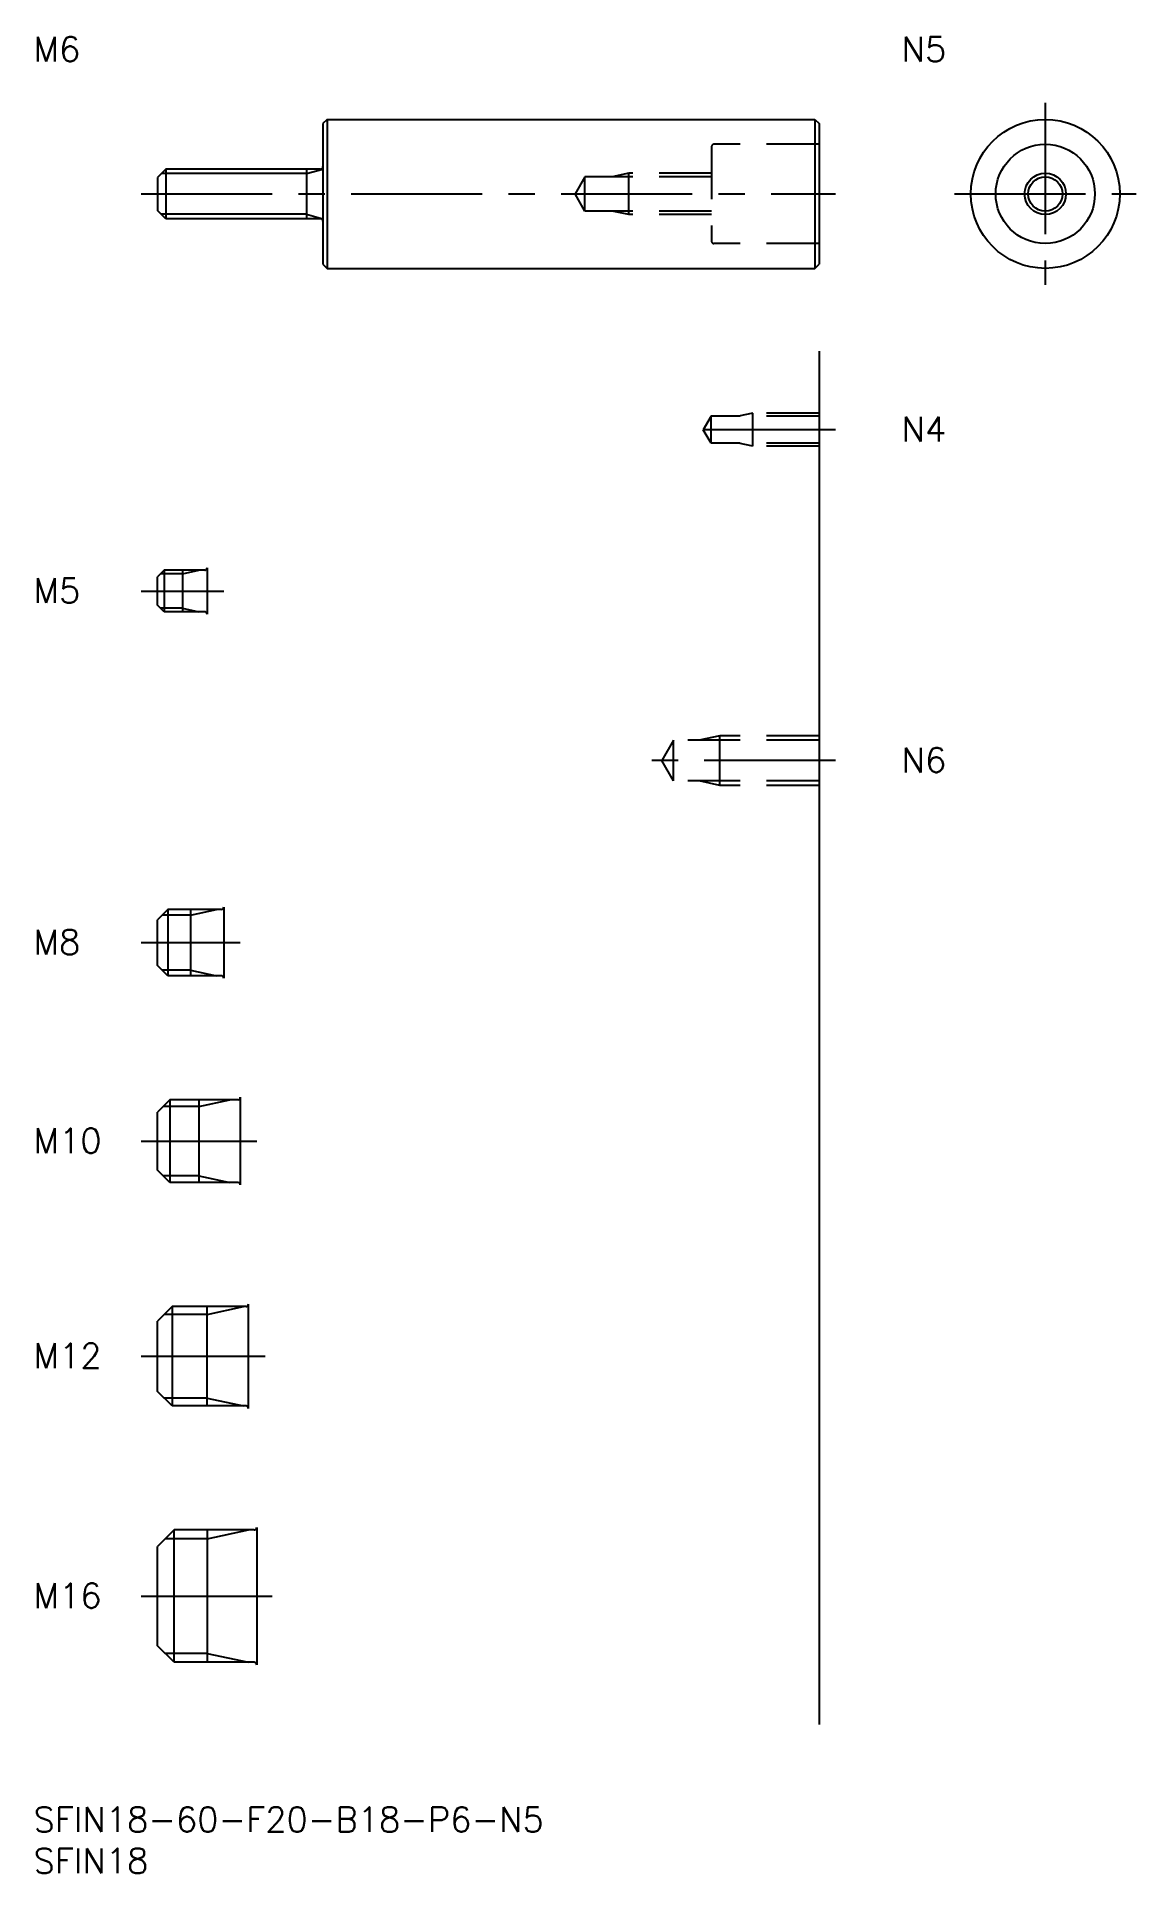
# Model space of a CAD drawing. Extents: x 0 to 133, y -8 to 214.
import ezdxf

# ---------------------------------------------------------------- set-up
doc = ezdxf.new("R2010")
doc.units = 0
doc.header["$LTSCALE"] = 0.5
doc.linetypes.add('CENTER', pattern=[50.8, 31.75, -6.35, 6.35, -6.35])
doc.linetypes.add('DASHED', pattern=[19.05, 12.7, -6.35])
for name, color, linetype in [('MSM_CENTER', 1, 'CENTER'), ('MSM_CONTINUOUS', 7, 'CONTINUOUS'), ('MSM_DASHED', 4, 'DASHED'), ('MSM_NARROW', 5, 'CONTINUOUS'), ('MSM_PART_NUMBER', 7, 'CONTINUOUS')]:
    doc.layers.add(name, color=color, linetype=linetype)
doc.styles.get("Standard").update_dxf_attribs({"font": 'txt.shx', "height": 1, "bigfont": 'bigfont.shx'})

# ---------------------------------------------------------------- blocks, each defined once
blk = doc.blocks.new('*U14')
at = {"layer": 'MSM_PART_NUMBER'}
blk.add_text('SFIN18-60-F20-B18-P6-N5', height=3, dxfattribs=at).set_placement((0, -3))
blk = doc.blocks.new('*U15')
at = {"layer": 'MSM_PART_NUMBER'}
blk.add_text('SFIN18', height=3, dxfattribs=at).set_placement((0, -8))
blk = doc.blocks.new('*U16')
at = {"layer": 'MSM_PART_NUMBER'}
blk.add_text('M16', height=3, dxfattribs=at).set_placement((0, 24.06))
blk = doc.blocks.new('*U17')
at = {"layer": 'MSM_PART_NUMBER'}
blk.add_text('M12', height=3, dxfattribs=at).set_placement((0, 53.06))
blk = doc.blocks.new('*U18')
at = {"layer": 'MSM_PART_NUMBER'}
blk.add_text('M10', height=3, dxfattribs=at).set_placement((0, 79.06))
blk = doc.blocks.new('*U19')
at = {"layer": 'MSM_PART_NUMBER'}
blk.add_text('M8', height=3, dxfattribs=at).set_placement((0, 103.06))
blk = doc.blocks.new('*U20')
at = {"layer": 'MSM_PART_NUMBER'}
blk.add_text('M5', height=3, dxfattribs=at).set_placement((0, 145.56))
blk = doc.blocks.new('*U21')
at = {"layer": 'MSM_PART_NUMBER'}
blk.add_text('M6', height=3, dxfattribs=at).set_placement((0, 211.000001))
blk = doc.blocks.new('*U22')
at = {"layer": 'MSM_PART_NUMBER'}
blk.add_text('N6', height=3, dxfattribs=at).set_placement((105, 125.06))
blk = doc.blocks.new('*U23')
at = {"layer": 'MSM_PART_NUMBER'}
blk.add_text('N4', height=3, dxfattribs=at).set_placement((105, 165.06))
blk = doc.blocks.new('*U24')
at = {"layer": 'MSM_PART_NUMBER'}
blk.add_text('N5', height=3, dxfattribs=at).set_placement((105, 211.000001))

msp = doc.modelspace()

# ---------------------------------------------------------------- linework, layer by layer
at = {"layer": 'MSM_CENTER'}
for p, q in [((122.37, 206), (122.37, 184)), ((13, 195), (97, 195)), ((111.37, 195), (133.37, 195)), ((97, 166.5), (79, 166.5)), ((13, 147), (23, 147)), ((97, 126.5), (74, 126.5)), ((13, 104.5), (25, 104.5)), ((13, 80.5), (27, 80.5)), ((13, 54.5), (28, 54.5)), ((13, 25.5), (29, 25.5))]:
    msp.add_line(p, q, dxfattribs=at)
at = {"layer": 'MSM_CONTINUOUS'}
for p, q in [((35.5, 204), (35, 203.5)), ((35, 203.5), (35, 186.5)), ((35.5, 204), (35.5, 186)), ((35.5, 204), (94.5, 204)), ((94.5, 204), (94.5, 186)), ((94.5, 204), (95, 203.5)), ((95, 203.5), (95, 186.5)), ((16, 198), (15, 197)), ((34.7, 198), (16, 198)), ((16, 198), (16, 192)), ((33, 198), (33, 192)), ((15, 197), (15, 193)), ((16, 192), (15, 193)), ((34.7, 192), (16, 192)), ((35, 186.5), (35.5, 186)), ((94.5, 186), (95, 186.5)), ((35.5, 186), (94.5, 186)), ((95, 176), (95, 10)), ((15.8, 149.5), (15, 148.7)), ((20.7, 149.5), (15.8, 149.5)), ((15.8, 149.5), (15.8, 144.5)), ((18, 149.5), (18, 144.5)), ((21, 149.8), (21, 144.2)), ((15, 145.3), (15, 148.7)), ((15.8, 144.5), (15, 145.3)), ((20.7, 144.5), (15.8, 144.5)), ((23, 108.8), (23, 100.2)), ((16.25, 108.5), (15, 107.25)), ((15, 101.75), (15, 107.25)), ((22.7, 108.5), (16.25, 108.5)), ((16.25, 108.5), (16.25, 100.5)), ((19, 108.5), (19, 100.5)), ((16.25, 100.5), (15, 101.75)), ((22.7, 100.5), (16.25, 100.5)), ((16.5, 85.5), (15, 84)), ((24.7, 85.5), (16.5, 85.5)), ((16.5, 85.5), (16.5, 75.5)), ((20, 85.5), (20, 75.5)), ((25, 85.8), (25, 75.2)), ((15, 77), (15, 84)), ((16.5, 75.5), (15, 77)), ((24.7, 75.5), (16.5, 75.5)), ((16.75, 60.5), (15, 58.75)), ((25.7, 60.5), (16.75, 60.5)), ((16.75, 60.5), (16.75, 48.5)), ((21, 48.5), (21, 60.5)), ((26, 48.2), (26, 60.8)), ((15, 50.25), (15, 58.75)), ((16.75, 48.5), (15, 50.25)), ((25.7, 48.5), (16.75, 48.5)), ((17, 33.5), (15, 31.5)), ((26.7, 33.5), (17, 33.5)), ((17, 17.5), (17, 33.5)), ((21, 33.5), (21, 17.5)), ((27, 33.8), (27, 17.2)), ((15, 19.5), (15, 31.5)), ((17, 17.5), (15, 19.5)), ((26.7, 17.5), (17, 17.5))]:
    msp.add_line(p, q, dxfattribs=at)
for radius in [9, 6, 2.07]:
    msp.add_circle((122.37, 195), radius, dxfattribs=at)
for centre, start, end in [((34.7, 198.3), 270, 0), ((34.7, 191.7), 0, 90), ((20.7, 149.8), 270, 0), ((20.7, 144.2), 0, 90), ((22.7, 108.8), 270, 0), ((22.7, 100.2), 0, 90), ((24.7, 85.8), 270, 0), ((24.7, 75.2), 0, 90), ((25.7, 60.8), 270, 0), ((25.7, 48.2), 0, 90), ((26.7, 33.8), 270, 0), ((26.7, 17.2), 0, 90)]:
    msp.add_arc(centre, 0.3, start, end, dxfattribs=at)
at = {"layer": 'MSM_DASHED'}
for p, q in [((82, 200.7), (82, 189.3)), ((95, 201), (82.3, 201)), ((66.69, 197.07), (65.5, 195)), ((82, 197.07), (66.69, 197.07)), ((66.69, 192.93), (66.69, 197.07)), ((72, 197.5), (70, 197.07)), ((82, 197.5), (72, 197.5)), ((72, 192.5), (72, 197.5)), ((66.69, 192.93), (65.5, 195)), ((82, 192.93), (66.69, 192.93)), ((72, 192.5), (70, 192.93)), ((82, 192.5), (72, 192.5)), ((95, 189), (82.3, 189)), ((81.94, 168.12), (81, 166.5)), ((95, 168.12), (81.94, 168.12)), ((81.94, 164.88), (81.94, 168.12)), ((87, 168.5), (85.25, 168.12)), ((95, 168.5), (87, 168.5)), ((87, 164.5), (87, 168.5)), ((81.94, 164.88), (81, 166.5)), ((95, 164.88), (81.94, 164.88)), ((87, 164.5), (85.25, 164.88)), ((95, 164.5), (87, 164.5)), ((77.42, 128.96), (76, 126.5)), ((95, 128.96), (77.42, 128.96)), ((77.42, 124.04), (77.42, 128.96)), ((83, 129.5), (80.5, 128.96)), ((95, 129.5), (83, 129.5)), ((83, 123.5), (83, 129.5)), ((77.42, 124.04), (76, 126.5)), ((95, 124.04), (77.42, 124.04)), ((83, 123.5), (80.5, 124.04)), ((95, 123.5), (83, 123.5))]:
    msp.add_line(p, q, dxfattribs=at)
for centre, start, end in [((82.3, 200.7), 90, 180), ((82.3, 189.3), 180, 270)]:
    msp.add_arc(centre, 0.3, start, end, dxfattribs=at)
at = {"layer": 'MSM_NARROW'}
for p, q in [((33, 197.46), (35, 198)), ((33, 197.46), (15.46, 197.46)), ((33, 192.54), (15.46, 192.54)), ((33, 192.54), (35, 192)), ((18, 149.07), (15.37, 149.07)), ((18, 149.07), (20, 149.5)), ((18, 144.93), (15.37, 144.93)), ((18, 144.93), (20, 144.5)), ((19, 107.82), (15.57, 107.82)), ((19, 107.82), (22.12, 108.5)), ((19, 101.18), (15.57, 101.18)), ((19, 101.18), (22.12, 100.5)), ((20, 84.69), (15.69, 84.69)), ((20, 84.69), (23.75, 85.5)), ((20, 76.31), (15.69, 76.31)), ((20, 76.31), (23.75, 75.5)), ((21, 59.55), (25.38, 60.5)), ((21, 59.55), (15.8, 59.55)), ((21, 49.45), (15.8, 49.45)), ((21, 49.45), (25.38, 48.5)), ((21, 32.42), (26, 33.5)), ((21, 32.42), (15.92, 32.42)), ((21, 18.58), (15.92, 18.58)), ((21, 18.58), (26, 17.5))]:
    msp.add_line(p, q, dxfattribs=at)
msp.add_circle((122.37, 195), 2.5, dxfattribs=at)

# ---------------------------------------------------------------- block references
at = {"layer": 'MSM_CONTINUOUS'}
for name in ['*U21', '*U24', '*U23', '*U20', '*U22', '*U19', '*U18', '*U17', '*U16', '*U14', '*U15']:
    msp.add_blockref(name, (0, 0), dxfattribs=at)

doc.saveas('drawing.dxf')
